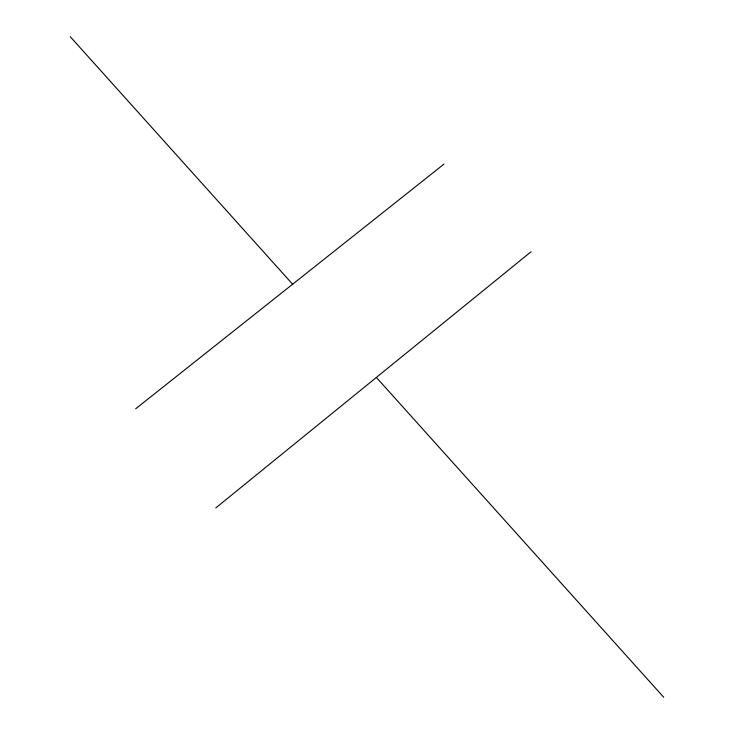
<?xml version="1.0" encoding="UTF-8"?>
<svg xmlns="http://www.w3.org/2000/svg" width="734" height="734" viewBox="0 0 734 734"><rect width="100%" height="100%" fill="white"/><g stroke="black" fill="none" stroke-linecap="round" stroke-linejoin="round"><path stroke-width="1.1" d="M215.814 507.9L531.049 251.762M135.671 408.792L444.015 164.077M70.253 36.7L292.627 284.223M376.377 377.441L663.747 697.3"/></g></svg>
